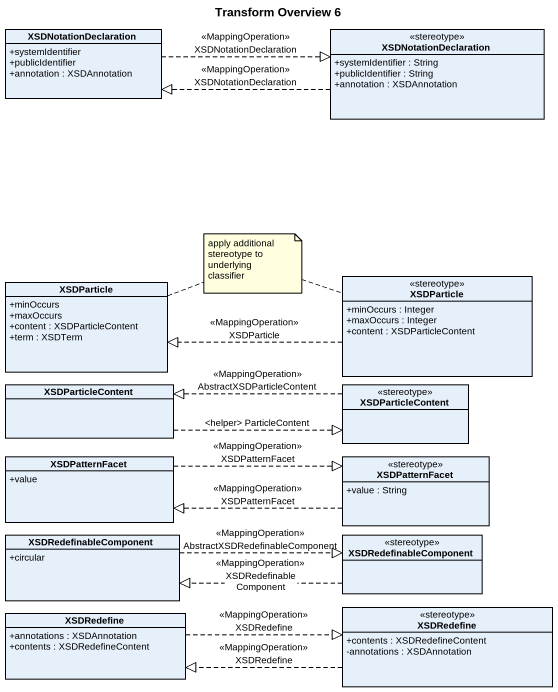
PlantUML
@startuml
title Transform Overview 6
hide circle
hide empty members
skinparam classAttributeIconSize 0
class XSDNotationDeclaration {
  +systemIdentifier
  +publicIdentifier
  +annotation : XSDAnnotation
}
class "XSDNotationDeclaration" as XSDNotationDeclaration_2 <<stereotype>> {
  +systemIdentifier : String
  +publicIdentifier : String
  +annotation : XSDAnnotation
}
class XSDParticle {
  +minOccurs
  +maxOccurs
  +content : XSDParticleContent
  +term : XSDTerm
}
class "XSDParticle" as XSDParticle_2 <<stereotype>> {
  +minOccurs : Integer
  +maxOccurs : Integer
  +content : XSDParticleContent
}
class XSDParticleContent
class "XSDParticleContent" as XSDParticleContent_2 <<stereotype>>
class XSDPatternFacet {
  +value
}
class "XSDPatternFacet" as XSDPatternFacet_2 <<stereotype>> {
  +value : String
}
class XSDRedefinableComponent {
  +circular
}
class "XSDRedefinableComponent" as XSDRedefinableComponent_2 <<stereotype>>
class XSDRedefine {
  +annotations : XSDAnnotation
  +contents : XSDRedefineContent
}
class "XSDRedefine" as XSDRedefine_2 <<stereotype>> {
  +contents : XSDRedefineContent
  -annotations : XSDAnnotation
}
XSDNotationDeclaration .right.|> XSDNotationDeclaration_2 : <<MappingOperation>>\nXSDNotationDeclaration
XSDNotationDeclaration_2 .left.|> XSDNotationDeclaration : <<MappingOperation>>\nXSDNotationDeclaration
XSDParticle_2 .left.|> XSDParticle : <<MappingOperation>>\nXSDParticle
XSDParticleContent .right.|> XSDParticleContent_2 : <helper> ParticleContent
XSDParticleContent_2 .left.|> XSDParticleContent : <<MappingOperation>>\nAbstractXSDParticleContent
XSDPatternFacet .right.|> XSDPatternFacet_2 : <<MappingOperation>>\nXSDPatternFacet
XSDPatternFacet_2 .left.|> XSDPatternFacet : <<MappingOperation>>\nXSDPatternFacet
XSDRedefinableComponent .right.|> XSDRedefinableComponent_2 : <<MappingOperation>>\nAbstractXSDRedefinableComponent
XSDRedefinableComponent_2 .left.|> XSDRedefinableComponent : <<MappingOperation>>\nXSDRedefinableComponent
XSDRedefine .right.|> XSDRedefine_2 : <<MappingOperation>>\nXSDRedefine
XSDRedefine_2 .left.|> XSDRedefine : <<MappingOperation>>\nXSDRedefine
note as N1
  apply additional
  stereotype to underlying
  classifier
end note
N1 .. XSDParticle
N1 .. XSDParticle_2
@enduml
